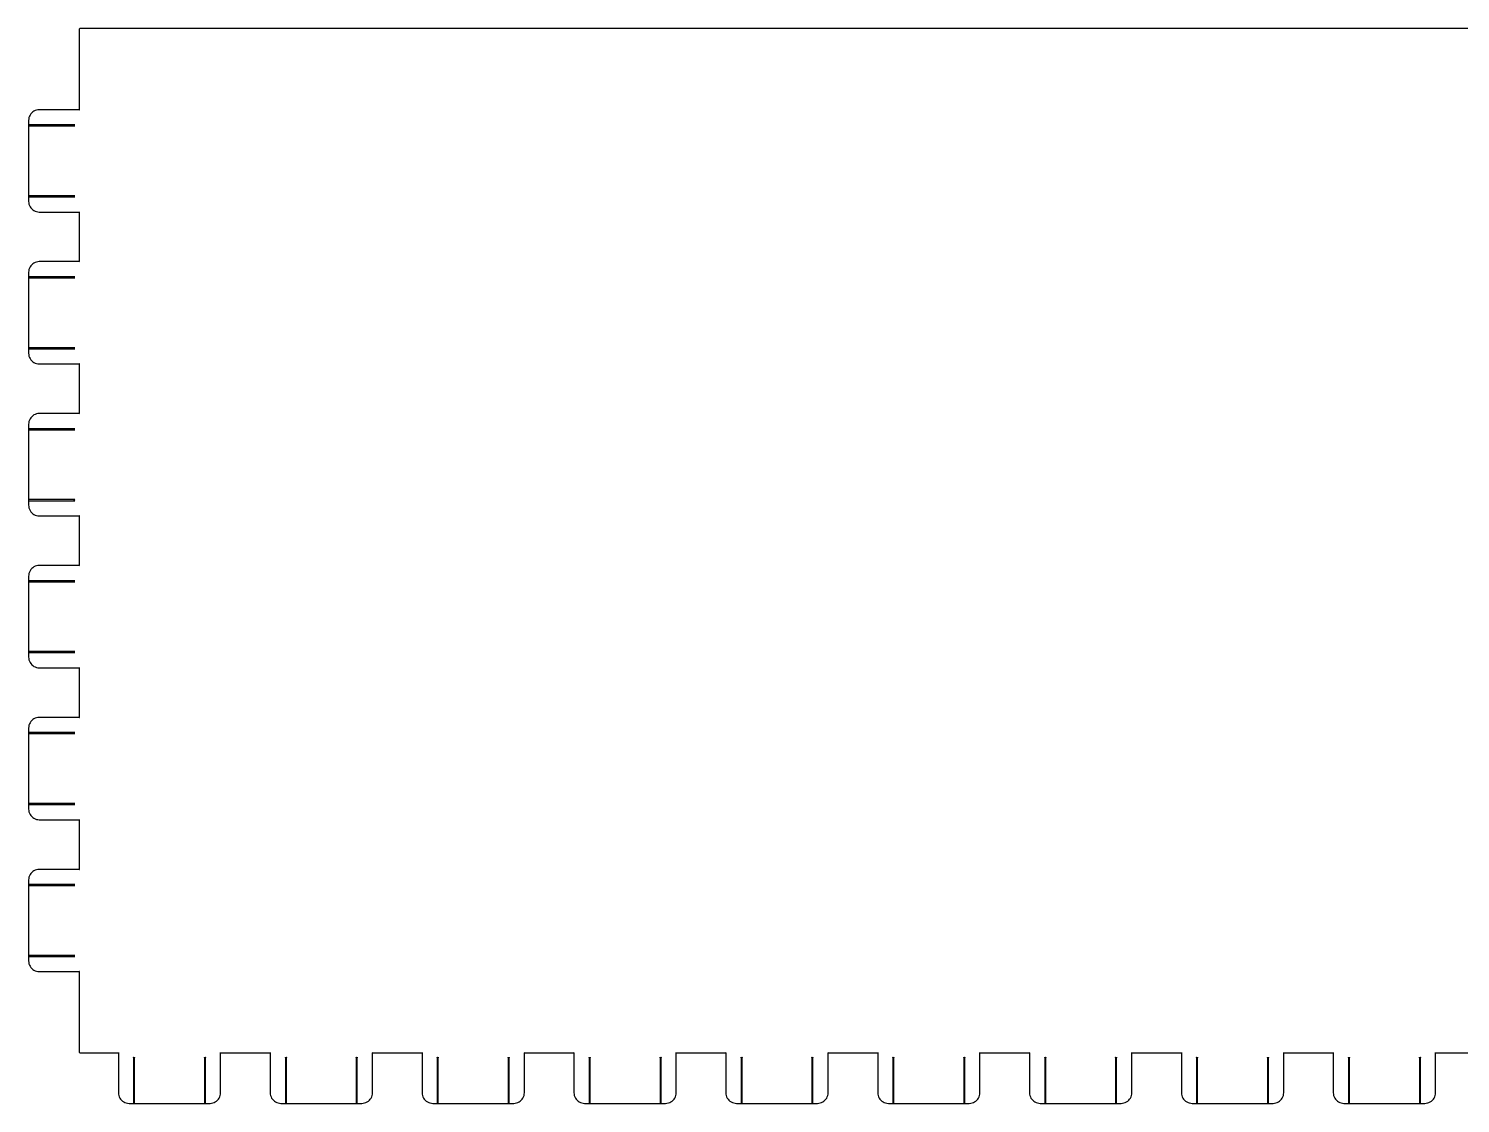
# Model space of a CAD drawing. Extents: x -4034 to 1909, y -3277 to 6509.
# Drawn here: x 10.3 to 290.3, y 1756.6 to 1966.7 of the extents above; entities that cross this region are included whole.
import ezdxf

# ---------------------------------------------------------------- set-up
doc = ezdxf.new("R2010")
doc.units = 0
doc.layers.add('Layer_1', color=7, linetype='CONTINUOUS')

msp = doc.modelspace()

# ---------------------------------------------------------------- linework, layer by layer
at = {"layer": 'Layer_1', "color": 7}
for points in [[(20.2, 1966.579595), (20.2, 1950.82928), (12.38, 1950.82928)], [(560.3, 1966.679597), (20.3, 1966.679597)], [(10.3, 1948.749238), (10.3, 1947.759219)], [(10.3, 1947.759219), (10.3, 1933.898941)], [(19.31, 1947.859221), (10.4, 1947.859221)], [(10.4, 1947.659217), (19.31, 1947.659217)], [(10.3, 1933.898941), (10.3, 1932.908922)], [(19.31, 1933.998943), (10.4, 1933.998943)], [(10.4, 1933.798939), (19.31, 1933.798939)], [(12.38, 1930.82888), (20.2, 1930.82888), (20.2, 1921.128686), (12.38, 1921.128686)], [(10.3, 1919.048644), (10.3, 1918.058625)], [(10.3, 1918.058625), (10.3, 1904.198347)], [(19.31, 1918.158627), (10.4, 1918.158627)], [(10.4, 1917.958623), (19.31, 1917.958623)], [(10.3, 1904.198347), (10.3, 1903.208328)], [(19.31, 1904.298349), (10.4, 1904.298349)], [(10.4, 1904.098345), (19.31, 1904.098345)], [(12.38, 1901.128286), (20.2, 1901.128286), (20.2, 1891.428092), (12.38, 1891.428092)], [(10.3, 1889.34805), (10.3, 1888.358031)], [(10.3, 1888.358031), (10.3, 1874.497753)], [(19.31, 1888.458033), (10.4, 1888.458033)], [(10.4, 1888.258029), (19.31, 1888.258029)], [(10.3, 1874.497753), (10.3, 1873.507734)], [(19.31, 1874.597755), (10.4, 1874.597755)], [(10.4, 1874.397751), (19.31, 1874.397751)], [(12.38, 1871.427692), (20.2, 1871.427692), (20.2, 1861.727498), (12.38, 1861.727498)], [(10.3, 1859.647456), (10.3, 1858.657437)], [(10.3, 1858.657437), (10.3, 1844.797159)], [(19.31, 1858.757439), (10.4, 1858.757439)], [(10.4, 1858.557435), (19.31, 1858.557435)], [(10.3, 1844.797159), (10.3, 1843.80714)], [(19.31, 1844.897161), (10.4, 1844.897161)], [(10.4, 1844.697157), (19.31, 1844.697157)], [(12.38, 1841.727098), (20.2, 1841.727098), (20.2, 1832.026904), (12.38, 1832.026904)], [(10.3, 1829.946862), (10.3, 1828.956843)], [(10.3, 1828.956843), (10.3, 1815.096565)], [(19.31, 1829.056845), (10.4, 1829.056845)], [(10.4, 1828.856841), (19.31, 1828.856841)], [(10.3, 1815.096565), (10.3, 1814.106546)], [(19.31, 1815.196567), (10.4, 1815.196567)], [(10.4, 1814.996563), (19.31, 1814.996563)], [(12.38, 1812.026504), (20.2, 1812.026504), (20.2, 1802.32631), (12.38, 1802.32631)], [(10.3, 1800.246268), (10.3, 1799.256249)], [(10.3, 1799.256249), (10.3, 1785.395971)], [(19.31, 1799.356251), (10.4, 1799.356251)], [(10.4, 1799.156247), (19.31, 1799.156247)], [(10.3, 1785.395971), (10.3, 1784.405952)], [(19.31, 1785.495973), (10.4, 1785.495973)], [(10.4, 1785.295969), (19.31, 1785.295969)], [(12.38, 1782.32591), (20.2, 1782.32591), (20.2, 1766.575595)], [(20.3, 1766.475593), (27.85, 1766.475593), (27.85, 1758.655437)], [(30.82, 1765.585575), (30.82, 1756.675397)], [(31.02, 1756.675397), (31.02, 1765.585575)], [(44.68, 1765.585575), (44.68, 1756.675397)], [(44.88, 1756.675397), (44.88, 1765.585575)], [(47.85, 1758.655437), (47.85, 1766.475593), (57.55, 1766.475593), (57.55, 1758.655437)], [(60.52, 1765.585575), (60.52, 1756.675397)], [(60.72, 1756.675397), (60.72, 1765.585575)], [(74.38, 1765.585575), (74.38, 1756.675397)], [(74.58, 1756.675397), (74.58, 1765.585575)], [(77.55, 1758.655437), (77.55, 1766.475593), (87.25, 1766.475593), (87.25, 1758.655437)], [(90.22, 1765.585575), (90.22, 1756.675397)], [(90.42, 1756.675397), (90.42, 1765.585575)], [(104.08, 1765.585575), (104.08, 1756.675397)], [(104.28, 1756.675397), (104.28, 1765.585575)], [(107.25, 1758.655437), (107.25, 1766.475593), (116.95, 1766.475593), (116.95, 1758.655437)], [(119.92, 1765.585575), (119.92, 1756.675397)], [(120.12, 1756.675397), (120.12, 1765.585575)], [(133.78, 1765.585575), (133.78, 1756.675397)], [(133.98, 1756.675397), (133.98, 1765.585575)], [(136.95, 1758.655437), (136.95, 1766.475593), (146.65, 1766.475593), (146.65, 1758.655437)], [(149.62, 1765.585575), (149.62, 1756.675397)], [(149.82, 1756.675397), (149.82, 1765.585575)], [(163.48, 1765.585575), (163.48, 1756.675397)], [(163.68, 1756.675397), (163.68, 1765.585575)], [(166.65, 1758.655437), (166.65, 1766.475593), (176.35, 1766.475593), (176.35, 1758.655437)], [(179.32, 1765.585575), (179.32, 1756.675397)], [(179.52, 1756.675397), (179.52, 1765.585575)], [(193.18, 1765.585575), (193.18, 1756.675397)], [(193.38, 1756.675397), (193.38, 1765.585575)], [(196.35, 1758.655437), (196.35, 1766.475593), (206.05, 1766.475593), (206.05, 1758.655437)], [(209.02, 1765.585575), (209.02, 1756.675397)], [(209.22, 1756.675397), (209.22, 1765.585575)], [(222.88, 1765.585575), (222.88, 1756.675397)], [(223.08, 1756.675397), (223.08, 1765.585575)], [(226.05, 1758.655437), (226.05, 1766.475593), (235.75, 1766.475593), (235.75, 1758.655437)], [(238.72, 1765.585575), (238.72, 1756.675397)], [(238.92, 1756.675397), (238.92, 1765.585575)], [(252.58, 1765.585575), (252.58, 1756.675397)], [(252.78, 1756.675397), (252.78, 1765.585575)], [(255.75, 1758.655437), (255.75, 1766.475593), (265.45, 1766.475593), (265.45, 1758.655437)], [(268.42, 1765.585575), (268.42, 1756.675397)], [(268.62, 1756.675397), (268.62, 1765.585575)], [(282.28, 1765.585575), (282.28, 1756.675397)], [(282.48, 1756.675397), (282.48, 1765.585575)], [(285.45, 1758.655437), (285.45, 1766.475593), (295.15, 1766.475593), (295.15, 1758.655437)], [(29.93, 1756.575395), (30.92, 1756.575395)], [(30.92, 1756.575395), (44.78, 1756.575395)], [(44.78, 1756.575395), (45.77, 1756.575395)], [(59.63, 1756.575395), (60.62, 1756.575395)], [(60.62, 1756.575395), (74.48, 1756.575395)], [(74.48, 1756.575395), (75.47, 1756.575395)], [(89.33, 1756.575395), (90.32, 1756.575395)], [(90.32, 1756.575395), (104.18, 1756.575395)], [(104.18, 1756.575395), (105.17, 1756.575395)], [(119.03, 1756.575395), (120.02, 1756.575395)], [(120.02, 1756.575395), (133.88, 1756.575395)], [(133.88, 1756.575395), (134.87, 1756.575395)], [(148.73, 1756.575395), (149.72, 1756.575395)], [(149.72, 1756.575395), (163.58, 1756.575395)], [(163.58, 1756.575395), (164.57, 1756.575395)], [(178.43, 1756.575395), (179.42, 1756.575395)], [(179.42, 1756.575395), (193.28, 1756.575395)], [(193.28, 1756.575395), (194.27, 1756.575395)], [(208.13, 1756.575395), (209.12, 1756.575395)], [(209.12, 1756.575395), (222.98, 1756.575395)], [(222.98, 1756.575395), (223.97, 1756.575395)], [(237.83, 1756.575395), (238.82, 1756.575395)], [(238.82, 1756.575395), (252.68, 1756.575395)], [(252.68, 1756.575395), (253.67, 1756.575395)], [(267.53, 1756.575395), (268.52, 1756.575395)], [(268.52, 1756.575395), (282.38, 1756.575395)], [(282.38, 1756.575395), (283.37, 1756.575395)]]:
    msp.add_lwpolyline(points, dxfattribs=at)
msp.add_lwpolyline([(20.3, 1766.475593)], close=True, dxfattribs=at)
for points in [[(20.3, 1966.679597), (20.245, 1966.679597), (20.2, 1966.634596), (20.2, 1966.579595)], [(10.579, 1949.789259), (10.396, 1949.472253), (10.3, 1949.114246), (10.3, 1948.749238)], [(11.34, 1950.550274), (11.024, 1950.367271), (10.761, 1950.105266), (10.579, 1949.789259)], [(12.38, 1950.82928), (12.015, 1950.82928), (11.656, 1950.733278), (11.34, 1950.550274)], [(20.2, 1950.82928), (20.2, 1950.729278), (20.3, 1950.82928), (20.2, 1950.82928)], [(10.4, 1947.859221), (10.345, 1947.859221), (10.3, 1947.81422), (10.3, 1947.759219)], [(10.3, 1947.759219), (10.3, 1947.703218), (10.345, 1947.659217), (10.4, 1947.659217)], [(19.21, 1947.759219), (19.21, 1947.776219), (19.215, 1947.793219), (19.223, 1947.80922)], [(19.223, 1947.709218), (19.215, 1947.724218), (19.21, 1947.741218), (19.21, 1947.759219)], [(19.223, 1947.80922), (19.232, 1947.82422), (19.245, 1947.83622), (19.26, 1947.84522)], [(19.26, 1947.672217), (19.245, 1947.681217), (19.232, 1947.693217), (19.223, 1947.709218)], [(19.26, 1947.84522), (19.275, 1947.854221), (19.292, 1947.859221), (19.31, 1947.859221)], [(19.31, 1947.659217), (19.292, 1947.659217), (19.275, 1947.663217), (19.26, 1947.672217)], [(10.4, 1933.998943), (10.345, 1933.998943), (10.3, 1933.953943), (10.3, 1933.898941)], [(10.3, 1933.898941), (10.3, 1933.84294), (10.345, 1933.798939), (10.4, 1933.798939)], [(10.3, 1932.908922), (10.3, 1932.543914), (10.396, 1932.184907), (10.579, 1931.868901)], [(19.21, 1933.898941), (19.21, 1933.915942), (19.215, 1933.932942), (19.223, 1933.948942)], [(19.223, 1933.84894), (19.215, 1933.863941), (19.21, 1933.880941), (19.21, 1933.898941)], [(19.223, 1933.948942), (19.232, 1933.963943), (19.245, 1933.975943), (19.26, 1933.984943)], [(19.26, 1933.81194), (19.245, 1933.82094), (19.232, 1933.83294), (19.223, 1933.84894)], [(19.26, 1933.984943), (19.275, 1933.993943), (19.292, 1933.998943), (19.31, 1933.998943)], [(19.31, 1933.798939), (19.292, 1933.798939), (19.275, 1933.80294), (19.26, 1933.81194)], [(10.579, 1931.868901), (10.761, 1931.551895), (11.024, 1931.289889), (11.34, 1931.106886)], [(11.34, 1931.106886), (11.656, 1930.924882), (12.015, 1930.82888), (12.38, 1930.82888)], [(20.2, 1930.82888), (20.3, 1930.82888), (20.2, 1930.928882), (20.2, 1930.82888)], [(11.34, 1920.849681), (11.024, 1920.666677), (10.761, 1920.404672), (10.579, 1920.088665)], [(12.38, 1921.128686), (12.015, 1921.128686), (11.656, 1921.032684), (11.34, 1920.849681)], [(20.2, 1921.128686), (20.2, 1921.028684), (20.3, 1921.128686), (20.2, 1921.128686)], [(10.579, 1920.088665), (10.396, 1919.771659), (10.3, 1919.413652), (10.3, 1919.048644)], [(10.4, 1918.158627), (10.345, 1918.158627), (10.3, 1918.113626), (10.3, 1918.058625)], [(10.3, 1918.058625), (10.3, 1918.002624), (10.345, 1917.958623), (10.4, 1917.958623)], [(19.21, 1918.058625), (19.21, 1918.075625), (19.215, 1918.092625), (19.223, 1918.108626)], [(19.223, 1918.008624), (19.215, 1918.023624), (19.21, 1918.040624), (19.21, 1918.058625)], [(19.223, 1918.108626), (19.232, 1918.123626), (19.245, 1918.135626), (19.26, 1918.144626)], [(19.26, 1917.971623), (19.245, 1917.980623), (19.232, 1917.992623), (19.223, 1918.008624)], [(19.26, 1918.144626), (19.275, 1918.153627), (19.292, 1918.158627), (19.31, 1918.158627)], [(19.31, 1917.958623), (19.292, 1917.958623), (19.275, 1917.962623), (19.26, 1917.971623)], [(10.4, 1904.298349), (10.345, 1904.298349), (10.3, 1904.253349), (10.3, 1904.198347)], [(10.3, 1904.198347), (10.3, 1904.142346), (10.345, 1904.098345), (10.4, 1904.098345)], [(19.21, 1904.198347), (19.21, 1904.215348), (19.215, 1904.232348), (19.223, 1904.248348)], [(19.223, 1904.148346), (19.215, 1904.163347), (19.21, 1904.180347), (19.21, 1904.198347)], [(19.223, 1904.248348), (19.232, 1904.263349), (19.245, 1904.275349), (19.26, 1904.284349)], [(19.26, 1904.111346), (19.245, 1904.120346), (19.232, 1904.132346), (19.223, 1904.148346)], [(19.26, 1904.284349), (19.275, 1904.293349), (19.292, 1904.298349), (19.31, 1904.298349)], [(19.31, 1904.098345), (19.292, 1904.098345), (19.275, 1904.102346), (19.26, 1904.111346)], [(10.3, 1903.208328), (10.3, 1902.84332), (10.396, 1902.484313), (10.579, 1902.168307)], [(10.579, 1902.168307), (10.761, 1901.851301), (11.024, 1901.589295), (11.34, 1901.406292)], [(11.34, 1901.406292), (11.656, 1901.224288), (12.015, 1901.128286), (12.38, 1901.128286)], [(20.2, 1901.128286), (20.3, 1901.128286), (20.2, 1901.228288), (20.2, 1901.128286)], [(10.579, 1890.388071), (10.396, 1890.071065), (10.3, 1889.713058), (10.3, 1889.34805)], [(11.34, 1891.149087), (11.024, 1890.966083), (10.761, 1890.704078), (10.579, 1890.388071)], [(12.38, 1891.428092), (12.015, 1891.428092), (11.656, 1891.33209), (11.34, 1891.149087)], [(20.2, 1891.428092), (20.2, 1891.32809), (20.3, 1891.428092), (20.2, 1891.428092)], [(10.4, 1888.458033), (10.345, 1888.458033), (10.3, 1888.413032), (10.3, 1888.358031)], [(10.3, 1888.358031), (10.3, 1888.30203), (10.345, 1888.258029), (10.4, 1888.258029)], [(19.21, 1888.358031), (19.21, 1888.375031), (19.215, 1888.392031), (19.223, 1888.408032)], [(19.223, 1888.30803), (19.215, 1888.32303), (19.21, 1888.34003), (19.21, 1888.358031)], [(19.223, 1888.408032), (19.232, 1888.423032), (19.245, 1888.435032), (19.26, 1888.444032)], [(19.26, 1888.271029), (19.245, 1888.280029), (19.232, 1888.292029), (19.223, 1888.30803)], [(19.26, 1888.444032), (19.275, 1888.453033), (19.292, 1888.458033), (19.31, 1888.458033)], [(19.31, 1888.258029), (19.292, 1888.258029), (19.275, 1888.262029), (19.26, 1888.271029)], [(10.4, 1874.597755), (10.345, 1874.597755), (10.3, 1874.552755), (10.3, 1874.497753)], [(10.3, 1874.497753), (10.3, 1874.441752), (10.345, 1874.397751), (10.4, 1874.397751)], [(10.3, 1873.507734), (10.3, 1873.142726), (10.396, 1872.783719), (10.579, 1872.467713)], [(19.21, 1874.497753), (19.21, 1874.514754), (19.215, 1874.531754), (19.223, 1874.547754)], [(19.223, 1874.447752), (19.215, 1874.462753), (19.21, 1874.479753), (19.21, 1874.497753)], [(19.223, 1874.547754), (19.232, 1874.562755), (19.245, 1874.574755), (19.26, 1874.583755)], [(19.26, 1874.410752), (19.245, 1874.419752), (19.232, 1874.431752), (19.223, 1874.447752)], [(19.26, 1874.583755), (19.275, 1874.592755), (19.292, 1874.597755), (19.31, 1874.597755)], [(19.31, 1874.397751), (19.292, 1874.397751), (19.275, 1874.401752), (19.26, 1874.410752)], [(10.579, 1872.467713), (10.761, 1872.150707), (11.024, 1871.888701), (11.34, 1871.705698)], [(11.34, 1871.705698), (11.656, 1871.523694), (12.015, 1871.427692), (12.38, 1871.427692)], [(20.2, 1871.427692), (20.3, 1871.427692), (20.2, 1871.527694), (20.2, 1871.427692)], [(10.579, 1860.687477), (10.396, 1860.370471), (10.3, 1860.012464), (10.3, 1859.647456)], [(11.34, 1861.448492), (11.024, 1861.265489), (10.761, 1861.003484), (10.579, 1860.687477)], [(12.38, 1861.727498), (12.015, 1861.727498), (11.656, 1861.631496), (11.34, 1861.448492)], [(20.2, 1861.727498), (20.2, 1861.627496), (20.3, 1861.727498), (20.2, 1861.727498)], [(10.4, 1858.757439), (10.345, 1858.757439), (10.3, 1858.712438), (10.3, 1858.657437)], [(10.3, 1858.657437), (10.3, 1858.601436), (10.345, 1858.557435), (10.4, 1858.557435)], [(19.21, 1858.657437), (19.21, 1858.674437), (19.215, 1858.691437), (19.223, 1858.707438)], [(19.223, 1858.607436), (19.215, 1858.622436), (19.21, 1858.639436), (19.21, 1858.657437)], [(19.223, 1858.707438), (19.232, 1858.722438), (19.245, 1858.734438), (19.26, 1858.743438)], [(19.26, 1858.570435), (19.245, 1858.579435), (19.232, 1858.591435), (19.223, 1858.607436)], [(19.26, 1858.743438), (19.275, 1858.752439), (19.292, 1858.757439), (19.31, 1858.757439)], [(19.31, 1858.557435), (19.292, 1858.557435), (19.275, 1858.561435), (19.26, 1858.570435)], [(10.4, 1844.897161), (10.345, 1844.897161), (10.3, 1844.852161), (10.3, 1844.797159)], [(10.3, 1844.797159), (10.3, 1844.741158), (10.345, 1844.697157), (10.4, 1844.697157)], [(10.3, 1843.80714), (10.3, 1843.442132), (10.396, 1843.083125), (10.579, 1842.767119)], [(10.579, 1842.767119), (10.761, 1842.450113), (11.024, 1842.188107), (11.34, 1842.005104)], [(19.21, 1844.797159), (19.21, 1844.81416), (19.215, 1844.83116), (19.223, 1844.84716)], [(19.223, 1844.747158), (19.215, 1844.762159), (19.21, 1844.779159), (19.21, 1844.797159)], [(19.223, 1844.84716), (19.232, 1844.862161), (19.245, 1844.874161), (19.26, 1844.883161)], [(19.26, 1844.710158), (19.245, 1844.719158), (19.232, 1844.731158), (19.223, 1844.747158)], [(19.26, 1844.883161), (19.275, 1844.892161), (19.292, 1844.897161), (19.31, 1844.897161)], [(19.31, 1844.697157), (19.292, 1844.697157), (19.275, 1844.701158), (19.26, 1844.710158)], [(11.34, 1842.005104), (11.656, 1841.8231), (12.015, 1841.727098), (12.38, 1841.727098)], [(20.2, 1841.727098), (20.3, 1841.727098), (20.2, 1841.8271), (20.2, 1841.727098)], [(11.34, 1831.747899), (11.024, 1831.564895), (10.761, 1831.30289), (10.579, 1830.986883)], [(12.38, 1832.026904), (12.015, 1832.026904), (11.656, 1831.930902), (11.34, 1831.747899)], [(20.2, 1832.026904), (20.2, 1831.926902), (20.3, 1832.026904), (20.2, 1832.026904)], [(10.579, 1830.986883), (10.396, 1830.669877), (10.3, 1830.31187), (10.3, 1829.946862)], [(10.4, 1829.056845), (10.345, 1829.056845), (10.3, 1829.011844), (10.3, 1828.956843)], [(10.3, 1828.956843), (10.3, 1828.900842), (10.345, 1828.856841), (10.4, 1828.856841)], [(19.21, 1828.956843), (19.21, 1828.973843), (19.215, 1828.990843), (19.223, 1829.006844)], [(19.223, 1828.906842), (19.215, 1828.921842), (19.21, 1828.938842), (19.21, 1828.956843)], [(19.223, 1829.006844), (19.232, 1829.021844), (19.245, 1829.033844), (19.26, 1829.042844)], [(19.26, 1828.869841), (19.245, 1828.878841), (19.232, 1828.890841), (19.223, 1828.906842)], [(19.26, 1829.042844), (19.275, 1829.051845), (19.292, 1829.056845), (19.31, 1829.056845)], [(19.31, 1828.856841), (19.292, 1828.856841), (19.275, 1828.860841), (19.26, 1828.869841)], [(10.4, 1815.196567), (10.345, 1815.196567), (10.3, 1815.151567), (10.3, 1815.096565)], [(10.3, 1815.096565), (10.3, 1815.040564), (10.345, 1814.996563), (10.4, 1814.996563)], [(19.21, 1815.096565), (19.21, 1815.113566), (19.215, 1815.130566), (19.223, 1815.146566)], [(19.223, 1815.046564), (19.215, 1815.061565), (19.21, 1815.078565), (19.21, 1815.096565)], [(19.223, 1815.146566), (19.232, 1815.161567), (19.245, 1815.173567), (19.26, 1815.182567)], [(19.26, 1815.009564), (19.245, 1815.018564), (19.232, 1815.030564), (19.223, 1815.046564)], [(19.26, 1815.182567), (19.275, 1815.191567), (19.292, 1815.196567), (19.31, 1815.196567)], [(19.31, 1814.996563), (19.292, 1814.996563), (19.275, 1815.000564), (19.26, 1815.009564)], [(10.3, 1814.106546), (10.3, 1813.741538), (10.396, 1813.382531), (10.579, 1813.066525)], [(10.579, 1813.066525), (10.761, 1812.749519), (11.024, 1812.487513), (11.34, 1812.30451)], [(11.34, 1812.30451), (11.656, 1812.122506), (12.015, 1812.026504), (12.38, 1812.026504)], [(20.2, 1812.026504), (20.3, 1812.026504), (20.2, 1812.126506), (20.2, 1812.026504)], [(10.579, 1801.286289), (10.396, 1800.969283), (10.3, 1800.611276), (10.3, 1800.246268)], [(11.34, 1802.047304), (11.024, 1801.864301), (10.761, 1801.602296), (10.579, 1801.286289)], [(12.38, 1802.32631), (12.015, 1802.32631), (11.656, 1802.230308), (11.34, 1802.047304)], [(20.2, 1802.32631), (20.2, 1802.226308), (20.3, 1802.32631), (20.2, 1802.32631)], [(10.4, 1799.356251), (10.345, 1799.356251), (10.3, 1799.31125), (10.3, 1799.256249)], [(10.3, 1799.256249), (10.3, 1799.200248), (10.345, 1799.156247), (10.4, 1799.156247)], [(19.21, 1799.256249), (19.21, 1799.273249), (19.215, 1799.290249), (19.223, 1799.30625)], [(19.223, 1799.206248), (19.215, 1799.221248), (19.21, 1799.238248), (19.21, 1799.256249)], [(19.223, 1799.30625), (19.232, 1799.32125), (19.245, 1799.33325), (19.26, 1799.34225)], [(19.26, 1799.169247), (19.245, 1799.178247), (19.232, 1799.190247), (19.223, 1799.206248)], [(19.26, 1799.34225), (19.275, 1799.351251), (19.292, 1799.356251), (19.31, 1799.356251)], [(19.31, 1799.156247), (19.292, 1799.156247), (19.275, 1799.160247), (19.26, 1799.169247)], [(10.4, 1785.495973), (10.345, 1785.495973), (10.3, 1785.450973), (10.3, 1785.395971)], [(10.3, 1785.395971), (10.3, 1785.33997), (10.345, 1785.295969), (10.4, 1785.295969)], [(10.3, 1784.405952), (10.3, 1784.040944), (10.396, 1783.681937), (10.579, 1783.365931)], [(19.21, 1785.395971), (19.21, 1785.412972), (19.215, 1785.429972), (19.223, 1785.445972)], [(19.223, 1785.34597), (19.215, 1785.360971), (19.21, 1785.377971), (19.21, 1785.395971)], [(19.223, 1785.445972), (19.232, 1785.460973), (19.245, 1785.472973), (19.26, 1785.481973)], [(19.26, 1785.30897), (19.245, 1785.31797), (19.232, 1785.32997), (19.223, 1785.34597)], [(19.26, 1785.481973), (19.275, 1785.490973), (19.292, 1785.495973), (19.31, 1785.495973)], [(19.31, 1785.295969), (19.292, 1785.295969), (19.275, 1785.29997), (19.26, 1785.30897)], [(10.579, 1783.365931), (10.761, 1783.048925), (11.024, 1782.786919), (11.34, 1782.603916)], [(11.34, 1782.603916), (11.656, 1782.421912), (12.015, 1782.32591), (12.38, 1782.32591)], [(20.2, 1782.32591), (20.3, 1782.32591), (20.2, 1782.425912), (20.2, 1782.32591)], [(20.2, 1766.575595), (20.2, 1766.519594), (20.245, 1766.475593), (20.3, 1766.475593)], [(27.85, 1766.475593), (27.95, 1766.475593), (27.85, 1766.575595), (27.85, 1766.475593)], [(30.833, 1765.535574), (30.825, 1765.550575), (30.82, 1765.567575), (30.82, 1765.585575)], [(30.87, 1765.498574), (30.855, 1765.507574), (30.842, 1765.519574), (30.833, 1765.535574)], [(30.92, 1765.485573), (30.902, 1765.485573), (30.885, 1765.489573), (30.87, 1765.498574)], [(30.97, 1765.498574), (30.955, 1765.489573), (30.938, 1765.485573), (30.92, 1765.485573)], [(31.007, 1765.535574), (30.998, 1765.519574), (30.985, 1765.507574), (30.97, 1765.498574)], [(31.02, 1765.585575), (31.02, 1765.567575), (31.015, 1765.550575), (31.007, 1765.535574)], [(44.693, 1765.535574), (44.685, 1765.550575), (44.68, 1765.567575), (44.68, 1765.585575)], [(44.73, 1765.498574), (44.715, 1765.507574), (44.702, 1765.519574), (44.693, 1765.535574)], [(44.78, 1765.485573), (44.762, 1765.485573), (44.745, 1765.489573), (44.73, 1765.498574)], [(44.83, 1765.498574), (44.815, 1765.489573), (44.798, 1765.485573), (44.78, 1765.485573)], [(44.867, 1765.535574), (44.858, 1765.519574), (44.845, 1765.507574), (44.83, 1765.498574)], [(44.88, 1765.585575), (44.88, 1765.567575), (44.875, 1765.550575), (44.867, 1765.535574)], [(47.85, 1766.475593), (47.85, 1766.575595), (47.75, 1766.475593), (47.85, 1766.475593)], [(57.55, 1766.475593), (57.65, 1766.475593), (57.55, 1766.575595), (57.55, 1766.475593)], [(60.533, 1765.535574), (60.525, 1765.550575), (60.52, 1765.567575), (60.52, 1765.585575)], [(60.57, 1765.498574), (60.555, 1765.507574), (60.542, 1765.519574), (60.533, 1765.535574)], [(60.62, 1765.485573), (60.602, 1765.485573), (60.585, 1765.489573), (60.57, 1765.498574)], [(60.67, 1765.498574), (60.655, 1765.489573), (60.638, 1765.485573), (60.62, 1765.485573)], [(60.707, 1765.535574), (60.698, 1765.519574), (60.685, 1765.507574), (60.67, 1765.498574)], [(60.72, 1765.585575), (60.72, 1765.567575), (60.715, 1765.550575), (60.707, 1765.535574)], [(74.393, 1765.535574), (74.385, 1765.550575), (74.38, 1765.567575), (74.38, 1765.585575)], [(74.43, 1765.498574), (74.415, 1765.507574), (74.402, 1765.519574), (74.393, 1765.535574)], [(74.48, 1765.485573), (74.462, 1765.485573), (74.445, 1765.489573), (74.43, 1765.498574)], [(74.53, 1765.498574), (74.515, 1765.489573), (74.498, 1765.485573), (74.48, 1765.485573)], [(74.567, 1765.535574), (74.558, 1765.519574), (74.545, 1765.507574), (74.53, 1765.498574)], [(74.58, 1765.585575), (74.58, 1765.567575), (74.575, 1765.550575), (74.567, 1765.535574)], [(77.55, 1766.475593), (77.55, 1766.575595), (77.45, 1766.475593), (77.55, 1766.475593)], [(87.25, 1766.475593), (87.35, 1766.475593), (87.25, 1766.575595), (87.25, 1766.475593)], [(90.233, 1765.535574), (90.225, 1765.550575), (90.22, 1765.567575), (90.22, 1765.585575)], [(90.27, 1765.498574), (90.255, 1765.507574), (90.242, 1765.519574), (90.233, 1765.535574)], [(90.32, 1765.485573), (90.302, 1765.485573), (90.285, 1765.489573), (90.27, 1765.498574)], [(90.37, 1765.498574), (90.355, 1765.489573), (90.338, 1765.485573), (90.32, 1765.485573)], [(90.407, 1765.535574), (90.398, 1765.519574), (90.385, 1765.507574), (90.37, 1765.498574)], [(90.42, 1765.585575), (90.42, 1765.567575), (90.415, 1765.550575), (90.407, 1765.535574)], [(104.093, 1765.535574), (104.085, 1765.550575), (104.08, 1765.567575), (104.08, 1765.585575)], [(104.13, 1765.498574), (104.115, 1765.507574), (104.102, 1765.519574), (104.093, 1765.535574)], [(104.18, 1765.485573), (104.162, 1765.485573), (104.145, 1765.489573), (104.13, 1765.498574)], [(104.23, 1765.498574), (104.215, 1765.489573), (104.198, 1765.485573), (104.18, 1765.485573)], [(104.267, 1765.535574), (104.258, 1765.519574), (104.245, 1765.507574), (104.23, 1765.498574)], [(104.28, 1765.585575), (104.28, 1765.567575), (104.275, 1765.550575), (104.267, 1765.535574)], [(107.25, 1766.475593), (107.25, 1766.575595), (107.15, 1766.475593), (107.25, 1766.475593)], [(116.95, 1766.475593), (117.05, 1766.475593), (116.95, 1766.575595), (116.95, 1766.475593)], [(119.933, 1765.535574), (119.925, 1765.550575), (119.92, 1765.567575), (119.92, 1765.585575)], [(119.97, 1765.498574), (119.955, 1765.507574), (119.942, 1765.519574), (119.933, 1765.535574)], [(120.02, 1765.485573), (120.002, 1765.485573), (119.985, 1765.489573), (119.97, 1765.498574)], [(120.07, 1765.498574), (120.055, 1765.489573), (120.038, 1765.485573), (120.02, 1765.485573)], [(120.107, 1765.535574), (120.098, 1765.519574), (120.085, 1765.507574), (120.07, 1765.498574)], [(120.12, 1765.585575), (120.12, 1765.567575), (120.115, 1765.550575), (120.107, 1765.535574)], [(133.793, 1765.535574), (133.785, 1765.550575), (133.78, 1765.567575), (133.78, 1765.585575)], [(133.83, 1765.498574), (133.815, 1765.507574), (133.802, 1765.519574), (133.793, 1765.535574)], [(133.88, 1765.485573), (133.862, 1765.485573), (133.845, 1765.489573), (133.83, 1765.498574)], [(133.93, 1765.498574), (133.915, 1765.489573), (133.898, 1765.485573), (133.88, 1765.485573)], [(133.967, 1765.535574), (133.958, 1765.519574), (133.945, 1765.507574), (133.93, 1765.498574)], [(133.98, 1765.585575), (133.98, 1765.567575), (133.975, 1765.550575), (133.967, 1765.535574)], [(136.95, 1766.475593), (136.95, 1766.575595), (136.85, 1766.475593), (136.95, 1766.475593)], [(146.65, 1766.475593), (146.75, 1766.475593), (146.65, 1766.575595), (146.65, 1766.475593)], [(149.633, 1765.535574), (149.625, 1765.550575), (149.62, 1765.567575), (149.62, 1765.585575)], [(149.67, 1765.498574), (149.655, 1765.507574), (149.642, 1765.519574), (149.633, 1765.535574)], [(149.72, 1765.485573), (149.702, 1765.485573), (149.685, 1765.489573), (149.67, 1765.498574)], [(149.77, 1765.498574), (149.755, 1765.489573), (149.738, 1765.485573), (149.72, 1765.485573)], [(149.807, 1765.535574), (149.798, 1765.519574), (149.785, 1765.507574), (149.77, 1765.498574)], [(149.82, 1765.585575), (149.82, 1765.567575), (149.815, 1765.550575), (149.807, 1765.535574)], [(163.493, 1765.535574), (163.485, 1765.550575), (163.48, 1765.567575), (163.48, 1765.585575)], [(163.53, 1765.498574), (163.515, 1765.507574), (163.502, 1765.519574), (163.493, 1765.535574)], [(163.58, 1765.485573), (163.562, 1765.485573), (163.545, 1765.489573), (163.53, 1765.498574)], [(163.63, 1765.498574), (163.615, 1765.489573), (163.598, 1765.485573), (163.58, 1765.485573)], [(163.667, 1765.535574), (163.658, 1765.519574), (163.645, 1765.507574), (163.63, 1765.498574)], [(163.68, 1765.585575), (163.68, 1765.567575), (163.675, 1765.550575), (163.667, 1765.535574)], [(166.65, 1766.475593), (166.65, 1766.575595), (166.55, 1766.475593), (166.65, 1766.475593)], [(176.35, 1766.475593), (176.45, 1766.475593), (176.35, 1766.575595), (176.35, 1766.475593)], [(179.333, 1765.535574), (179.325, 1765.550575), (179.32, 1765.567575), (179.32, 1765.585575)], [(179.37, 1765.498574), (179.355, 1765.507574), (179.342, 1765.519574), (179.333, 1765.535574)], [(179.42, 1765.485573), (179.402, 1765.485573), (179.385, 1765.489573), (179.37, 1765.498574)], [(179.47, 1765.498574), (179.455, 1765.489573), (179.438, 1765.485573), (179.42, 1765.485573)], [(179.507, 1765.535574), (179.498, 1765.519574), (179.485, 1765.507574), (179.47, 1765.498574)], [(179.52, 1765.585575), (179.52, 1765.567575), (179.515, 1765.550575), (179.507, 1765.535574)], [(193.193, 1765.535574), (193.185, 1765.550575), (193.18, 1765.567575), (193.18, 1765.585575)], [(193.23, 1765.498574), (193.215, 1765.507574), (193.202, 1765.519574), (193.193, 1765.535574)], [(193.28, 1765.485573), (193.262, 1765.485573), (193.245, 1765.489573), (193.23, 1765.498574)], [(193.33, 1765.498574), (193.315, 1765.489573), (193.298, 1765.485573), (193.28, 1765.485573)], [(193.367, 1765.535574), (193.358, 1765.519574), (193.345, 1765.507574), (193.33, 1765.498574)], [(193.38, 1765.585575), (193.38, 1765.567575), (193.375, 1765.550575), (193.367, 1765.535574)], [(196.35, 1766.475593), (196.35, 1766.575595), (196.25, 1766.475593), (196.35, 1766.475593)], [(206.05, 1766.475593), (206.15, 1766.475593), (206.05, 1766.575595), (206.05, 1766.475593)], [(209.033, 1765.535574), (209.025, 1765.550575), (209.02, 1765.567575), (209.02, 1765.585575)], [(209.07, 1765.498574), (209.055, 1765.507574), (209.042, 1765.519574), (209.033, 1765.535574)], [(209.12, 1765.485573), (209.102, 1765.485573), (209.085, 1765.489573), (209.07, 1765.498574)], [(209.17, 1765.498574), (209.155, 1765.489573), (209.138, 1765.485573), (209.12, 1765.485573)], [(209.207, 1765.535574), (209.198, 1765.519574), (209.185, 1765.507574), (209.17, 1765.498574)], [(209.22, 1765.585575), (209.22, 1765.567575), (209.215, 1765.550575), (209.207, 1765.535574)], [(222.893, 1765.535574), (222.885, 1765.550575), (222.88, 1765.567575), (222.88, 1765.585575)], [(222.93, 1765.498574), (222.915, 1765.507574), (222.902, 1765.519574), (222.893, 1765.535574)], [(222.98, 1765.485573), (222.962, 1765.485573), (222.945, 1765.489573), (222.93, 1765.498574)], [(223.03, 1765.498574), (223.015, 1765.489573), (222.998, 1765.485573), (222.98, 1765.485573)], [(223.067, 1765.535574), (223.058, 1765.519574), (223.045, 1765.507574), (223.03, 1765.498574)], [(223.08, 1765.585575), (223.08, 1765.567575), (223.075, 1765.550575), (223.067, 1765.535574)], [(226.05, 1766.475593), (226.05, 1766.575595), (225.95, 1766.475593), (226.05, 1766.475593)], [(235.75, 1766.475593), (235.85, 1766.475593), (235.75, 1766.575595), (235.75, 1766.475593)], [(238.733, 1765.535574), (238.725, 1765.550575), (238.72, 1765.567575), (238.72, 1765.585575)], [(238.77, 1765.498574), (238.755, 1765.507574), (238.742, 1765.519574), (238.733, 1765.535574)], [(238.82, 1765.485573), (238.802, 1765.485573), (238.785, 1765.489573), (238.77, 1765.498574)], [(238.87, 1765.498574), (238.855, 1765.489573), (238.838, 1765.485573), (238.82, 1765.485573)], [(238.907, 1765.535574), (238.898, 1765.519574), (238.885, 1765.507574), (238.87, 1765.498574)], [(238.92, 1765.585575), (238.92, 1765.567575), (238.915, 1765.550575), (238.907, 1765.535574)], [(252.593, 1765.535574), (252.585, 1765.550575), (252.58, 1765.567575), (252.58, 1765.585575)], [(252.63, 1765.498574), (252.615, 1765.507574), (252.602, 1765.519574), (252.593, 1765.535574)], [(252.68, 1765.485573), (252.662, 1765.485573), (252.645, 1765.489573), (252.63, 1765.498574)], [(252.73, 1765.498574), (252.715, 1765.489573), (252.698, 1765.485573), (252.68, 1765.485573)], [(252.767, 1765.535574), (252.758, 1765.519574), (252.745, 1765.507574), (252.73, 1765.498574)], [(252.78, 1765.585575), (252.78, 1765.567575), (252.775, 1765.550575), (252.767, 1765.535574)], [(255.75, 1766.475593), (255.75, 1766.575595), (255.65, 1766.475593), (255.75, 1766.475593)], [(265.45, 1766.475593), (265.55, 1766.475593), (265.45, 1766.575595), (265.45, 1766.475593)], [(268.433, 1765.535574), (268.425, 1765.550575), (268.42, 1765.567575), (268.42, 1765.585575)], [(268.47, 1765.498574), (268.455, 1765.507574), (268.442, 1765.519574), (268.433, 1765.535574)], [(268.52, 1765.485573), (268.502, 1765.485573), (268.485, 1765.489573), (268.47, 1765.498574)], [(268.57, 1765.498574), (268.555, 1765.489573), (268.538, 1765.485573), (268.52, 1765.485573)], [(268.607, 1765.535574), (268.598, 1765.519574), (268.585, 1765.507574), (268.57, 1765.498574)], [(268.62, 1765.585575), (268.62, 1765.567575), (268.615, 1765.550575), (268.607, 1765.535574)], [(282.293, 1765.535574), (282.285, 1765.550575), (282.28, 1765.567575), (282.28, 1765.585575)], [(282.33, 1765.498574), (282.315, 1765.507574), (282.302, 1765.519574), (282.293, 1765.535574)], [(282.38, 1765.485573), (282.362, 1765.485573), (282.345, 1765.489573), (282.33, 1765.498574)], [(282.43, 1765.498574), (282.415, 1765.489573), (282.398, 1765.485573), (282.38, 1765.485573)], [(282.467, 1765.535574), (282.458, 1765.519574), (282.445, 1765.507574), (282.43, 1765.498574)], [(282.48, 1765.585575), (282.48, 1765.567575), (282.475, 1765.550575), (282.467, 1765.535574)], [(285.45, 1766.475593), (285.45, 1766.575595), (285.35, 1766.475593), (285.45, 1766.475593)], [(27.85, 1758.655437), (27.85, 1758.290429), (27.946, 1757.931422), (28.129, 1757.615416)], [(47.571, 1757.615416), (47.754, 1757.931422), (47.85, 1758.290429), (47.85, 1758.655437)], [(57.55, 1758.655437), (57.55, 1758.290429), (57.646, 1757.931422), (57.829, 1757.615416)], [(77.271, 1757.615416), (77.454, 1757.931422), (77.55, 1758.290429), (77.55, 1758.655437)], [(87.25, 1758.655437), (87.25, 1758.290429), (87.346, 1757.931422), (87.529, 1757.615416)], [(106.971, 1757.615416), (107.154, 1757.931422), (107.25, 1758.290429), (107.25, 1758.655437)], [(116.95, 1758.655437), (116.95, 1758.290429), (117.046, 1757.931422), (117.229, 1757.615416)], [(136.671, 1757.615416), (136.854, 1757.931422), (136.95, 1758.290429), (136.95, 1758.655437)], [(146.65, 1758.655437), (146.65, 1758.290429), (146.746, 1757.931422), (146.929, 1757.615416)], [(166.371, 1757.615416), (166.554, 1757.931422), (166.65, 1758.290429), (166.65, 1758.655437)], [(176.35, 1758.655437), (176.35, 1758.290429), (176.446, 1757.931422), (176.629, 1757.615416)], [(196.071, 1757.615416), (196.254, 1757.931422), (196.35, 1758.290429), (196.35, 1758.655437)], [(206.05, 1758.655437), (206.05, 1758.290429), (206.146, 1757.931422), (206.329, 1757.615416)], [(225.771, 1757.615416), (225.954, 1757.931422), (226.05, 1758.290429), (226.05, 1758.655437)], [(235.75, 1758.655437), (235.75, 1758.290429), (235.846, 1757.931422), (236.029, 1757.615416)], [(255.471, 1757.615416), (255.654, 1757.931422), (255.75, 1758.290429), (255.75, 1758.655437)], [(265.45, 1758.655437), (265.45, 1758.290429), (265.546, 1757.931422), (265.729, 1757.615416)], [(285.171, 1757.615416), (285.354, 1757.931422), (285.45, 1758.290429), (285.45, 1758.655437)], [(28.129, 1757.615416), (28.311, 1757.29841), (28.574, 1757.036404), (28.89, 1756.853401)], [(28.89, 1756.853401), (29.206, 1756.671397), (29.565, 1756.575395), (29.93, 1756.575395)], [(30.82, 1756.675397), (30.82, 1756.619396), (30.865, 1756.575395), (30.92, 1756.575395)], [(30.92, 1756.575395), (30.975, 1756.575395), (31.02, 1756.619396), (31.02, 1756.675397)], [(44.68, 1756.675397), (44.68, 1756.619396), (44.725, 1756.575395), (44.78, 1756.575395)], [(44.78, 1756.575395), (44.835, 1756.575395), (44.88, 1756.619396), (44.88, 1756.675397)], [(45.77, 1756.575395), (46.135, 1756.575395), (46.494, 1756.671397), (46.81, 1756.853401)], [(46.81, 1756.853401), (47.126, 1757.036404), (47.389, 1757.29841), (47.571, 1757.615416)], [(57.829, 1757.615416), (58.011, 1757.29841), (58.274, 1757.036404), (58.59, 1756.853401)], [(58.59, 1756.853401), (58.906, 1756.671397), (59.265, 1756.575395), (59.63, 1756.575395)], [(60.52, 1756.675397), (60.52, 1756.619396), (60.565, 1756.575395), (60.62, 1756.575395)], [(60.62, 1756.575395), (60.675, 1756.575395), (60.72, 1756.619396), (60.72, 1756.675397)], [(74.38, 1756.675397), (74.38, 1756.619396), (74.425, 1756.575395), (74.48, 1756.575395)], [(74.48, 1756.575395), (74.535, 1756.575395), (74.58, 1756.619396), (74.58, 1756.675397)], [(75.47, 1756.575395), (75.835, 1756.575395), (76.194, 1756.671397), (76.51, 1756.853401)], [(76.51, 1756.853401), (76.826, 1757.036404), (77.089, 1757.29841), (77.271, 1757.615416)], [(87.529, 1757.615416), (87.711, 1757.29841), (87.974, 1757.036404), (88.29, 1756.853401)], [(88.29, 1756.853401), (88.606, 1756.671397), (88.965, 1756.575395), (89.33, 1756.575395)], [(90.22, 1756.675397), (90.22, 1756.619396), (90.265, 1756.575395), (90.32, 1756.575395)], [(90.32, 1756.575395), (90.375, 1756.575395), (90.42, 1756.619396), (90.42, 1756.675397)], [(104.08, 1756.675397), (104.08, 1756.619396), (104.125, 1756.575395), (104.18, 1756.575395)], [(104.18, 1756.575395), (104.235, 1756.575395), (104.28, 1756.619396), (104.28, 1756.675397)], [(105.17, 1756.575395), (105.535, 1756.575395), (105.894, 1756.671397), (106.21, 1756.853401)], [(106.21, 1756.853401), (106.526, 1757.036404), (106.789, 1757.29841), (106.971, 1757.615416)], [(117.229, 1757.615416), (117.411, 1757.29841), (117.674, 1757.036404), (117.99, 1756.853401)], [(117.99, 1756.853401), (118.306, 1756.671397), (118.665, 1756.575395), (119.03, 1756.575395)], [(119.92, 1756.675397), (119.92, 1756.619396), (119.965, 1756.575395), (120.02, 1756.575395)], [(120.02, 1756.575395), (120.075, 1756.575395), (120.12, 1756.619396), (120.12, 1756.675397)], [(133.78, 1756.675397), (133.78, 1756.619396), (133.825, 1756.575395), (133.88, 1756.575395)], [(133.88, 1756.575395), (133.935, 1756.575395), (133.98, 1756.619396), (133.98, 1756.675397)], [(134.87, 1756.575395), (135.235, 1756.575395), (135.594, 1756.671397), (135.91, 1756.853401)], [(135.91, 1756.853401), (136.226, 1757.036404), (136.489, 1757.29841), (136.671, 1757.615416)], [(146.929, 1757.615416), (147.111, 1757.29841), (147.374, 1757.036404), (147.69, 1756.853401)], [(147.69, 1756.853401), (148.006, 1756.671397), (148.365, 1756.575395), (148.73, 1756.575395)], [(149.62, 1756.675397), (149.62, 1756.619396), (149.665, 1756.575395), (149.72, 1756.575395)], [(149.72, 1756.575395), (149.775, 1756.575395), (149.82, 1756.619396), (149.82, 1756.675397)], [(163.48, 1756.675397), (163.48, 1756.619396), (163.525, 1756.575395), (163.58, 1756.575395)], [(163.58, 1756.575395), (163.635, 1756.575395), (163.68, 1756.619396), (163.68, 1756.675397)], [(164.57, 1756.575395), (164.935, 1756.575395), (165.294, 1756.671397), (165.61, 1756.853401)], [(165.61, 1756.853401), (165.926, 1757.036404), (166.189, 1757.29841), (166.371, 1757.615416)], [(176.629, 1757.615416), (176.811, 1757.29841), (177.074, 1757.036404), (177.39, 1756.853401)], [(177.39, 1756.853401), (177.706, 1756.671397), (178.065, 1756.575395), (178.43, 1756.575395)], [(179.32, 1756.675397), (179.32, 1756.619396), (179.365, 1756.575395), (179.42, 1756.575395)], [(179.42, 1756.575395), (179.475, 1756.575395), (179.52, 1756.619396), (179.52, 1756.675397)], [(193.18, 1756.675397), (193.18, 1756.619396), (193.225, 1756.575395), (193.28, 1756.575395)], [(193.28, 1756.575395), (193.335, 1756.575395), (193.38, 1756.619396), (193.38, 1756.675397)], [(194.27, 1756.575395), (194.635, 1756.575395), (194.994, 1756.671397), (195.31, 1756.853401)], [(195.31, 1756.853401), (195.626, 1757.036404), (195.889, 1757.29841), (196.071, 1757.615416)], [(206.329, 1757.615416), (206.511, 1757.29841), (206.774, 1757.036404), (207.09, 1756.853401)], [(207.09, 1756.853401), (207.406, 1756.671397), (207.765, 1756.575395), (208.13, 1756.575395)], [(209.02, 1756.675397), (209.02, 1756.619396), (209.065, 1756.575395), (209.12, 1756.575395)], [(209.12, 1756.575395), (209.175, 1756.575395), (209.22, 1756.619396), (209.22, 1756.675397)], [(222.88, 1756.675397), (222.88, 1756.619396), (222.925, 1756.575395), (222.98, 1756.575395)], [(222.98, 1756.575395), (223.035, 1756.575395), (223.08, 1756.619396), (223.08, 1756.675397)], [(223.97, 1756.575395), (224.335, 1756.575395), (224.694, 1756.671397), (225.01, 1756.853401)], [(225.01, 1756.853401), (225.326, 1757.036404), (225.589, 1757.29841), (225.771, 1757.615416)], [(236.029, 1757.615416), (236.211, 1757.29841), (236.474, 1757.036404), (236.79, 1756.853401)], [(236.79, 1756.853401), (237.106, 1756.671397), (237.465, 1756.575395), (237.83, 1756.575395)], [(238.72, 1756.675397), (238.72, 1756.619396), (238.765, 1756.575395), (238.82, 1756.575395)], [(238.82, 1756.575395), (238.875, 1756.575395), (238.92, 1756.619396), (238.92, 1756.675397)], [(252.58, 1756.675397), (252.58, 1756.619396), (252.625, 1756.575395), (252.68, 1756.575395)], [(252.68, 1756.575395), (252.735, 1756.575395), (252.78, 1756.619396), (252.78, 1756.675397)], [(253.67, 1756.575395), (254.035, 1756.575395), (254.394, 1756.671397), (254.71, 1756.853401)], [(254.71, 1756.853401), (255.026, 1757.036404), (255.289, 1757.29841), (255.471, 1757.615416)], [(265.729, 1757.615416), (265.911, 1757.29841), (266.174, 1757.036404), (266.49, 1756.853401)], [(266.49, 1756.853401), (266.806, 1756.671397), (267.165, 1756.575395), (267.53, 1756.575395)], [(268.42, 1756.675397), (268.42, 1756.619396), (268.465, 1756.575395), (268.52, 1756.575395)], [(268.52, 1756.575395), (268.575, 1756.575395), (268.62, 1756.619396), (268.62, 1756.675397)], [(282.28, 1756.675397), (282.28, 1756.619396), (282.325, 1756.575395), (282.38, 1756.575395)], [(282.38, 1756.575395), (282.435, 1756.575395), (282.48, 1756.619396), (282.48, 1756.675397)], [(283.37, 1756.575395), (283.735, 1756.575395), (284.094, 1756.671397), (284.41, 1756.853401)], [(284.41, 1756.853401), (284.726, 1757.036404), (284.989, 1757.29841), (285.171, 1757.615416)]]:
    msp.add_open_spline(points, degree=3, dxfattribs=at)

doc.saveas('drawing.dxf')
